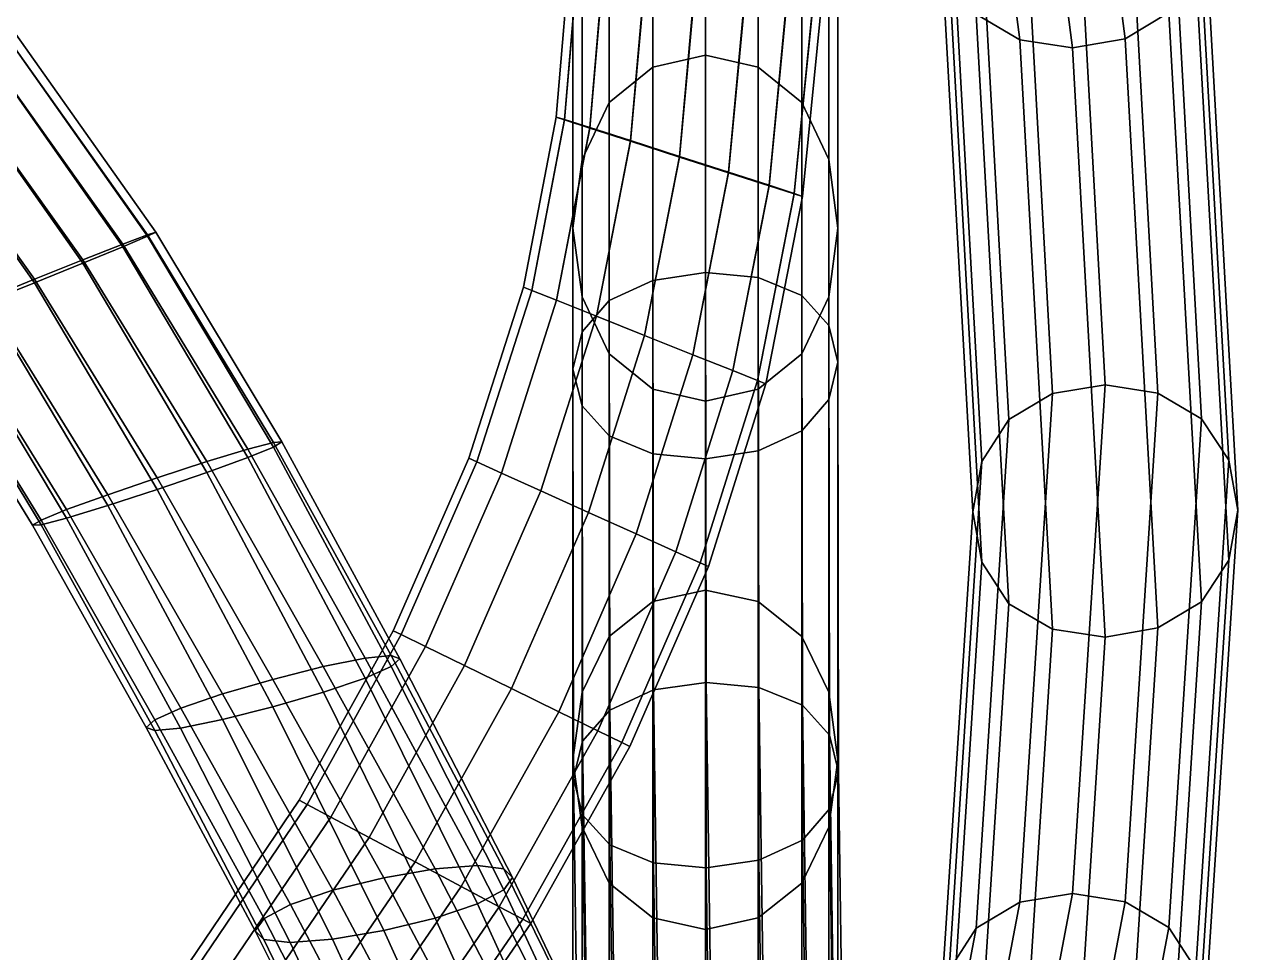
# Model space of a CAD drawing. Extents: x -69847 to 69397, y -182924 to 65597.
# Drawn here: x -12409 to 7826, y -52422 to -36936 of the extents above; entities that cross this region are included whole.
import ezdxf

# ---------------------------------------------------------------- set-up
doc = ezdxf.new("R2010")
doc.units = 0

msp = doc.modelspace()

# ---------------------------------------------------------------- linework, layer by layer
for points in [[(3463.210938, -36769.578125, 89414.210938), (4191.192871, -37196.011719, 88901.664063), (2863.067871, -26969.986328, 83580.78125), (2135.085938, -26536.912109, 84072.695313)], [(5948.390625, -37177.839844, 88899.117188), (6676.373047, -36738.976563, 89409.929688), (5348.247559, -26512.953125, 84069.34375), (4620.265625, -26955.759766, 83578.789063)], [(4191.192871, -37196.011719, 88901.664063), (5069.791992, -37331.140625, 88729.828125), (3741.666992, -27108.851563, 83416.046875), (2863.067871, -26969.986328, 83580.78125)], [(5069.791992, -37331.140625, 88729.828125), (5948.390625, -37177.839844, 88899.117188), (4620.265625, -26955.759766, 83578.789063), (3741.666992, -27108.851563, 83416.046875)], [(-1928.598877, -28252.695313, 101544.53125), (-1928.598877, -37649.167969, 95967.953125), (-1050, -37452.554688, 95854.4375), (-1050, -28059.712891, 101428.226563)], [(-1050, -28059.712891, 101428.226563), (-1050, -37452.554688, 95854.4375), (-171.401245, -37649.171875, 95967.953125), (-171.401245, -28252.695313, 101544.53125)], [(-2656.580811, -28831.642578, 101893.445313), (-2656.580811, -38239.011719, 96308.5), (-1928.598877, -37649.167969, 95967.953125), (-1928.598877, -28252.695313, 101544.53125)], [(-171.401245, -28252.695313, 101544.53125), (-171.401245, -37649.171875, 95967.953125), (556.580688, -38239.015625, 96308.5), (556.580688, -28831.644531, 101893.445313)], [(-2656.580811, -38239.011719, 96308.5), (-2656.580811, -28831.642578, 101893.445313), (-3108.431641, -29764.394531, 102455.585938), (-3108.431641, -39189.316406, 96857.164063)], [(1008.431519, -29764.394531, 102455.585938), (556.580688, -28831.644531, 101893.445313), (556.580688, -38239.015625, 96308.5), (1008.431519, -39189.320313, 96857.164063)], [(-3108.431641, -39189.316406, 96857.164063), (-3108.431641, -29764.394531, 102455.585938), (-3259.048828, -30890.126953, 103134.023438), (-3259.048828, -40336.234375, 97519.335938)], [(1159.048584, -30890.128906, 103134.023438), (1008.431519, -29764.394531, 102455.585938), (1008.431519, -39189.320313, 96857.164063), (1159.048584, -40336.234375, 97519.335938)], [(-3259.048828, -40336.234375, 97519.335938), (-3259.048828, -30890.126953, 103134.023438), (-3108.431641, -32015.861328, 103812.460938), (-3108.431641, -41483.148438, 98181.507813)], [(1008.431519, -32015.863281, 103812.460938), (1159.048584, -30890.128906, 103134.023438), (1159.048584, -40336.234375, 97519.335938), (1008.431519, -41483.152344, 98181.507813)], [(-3108.431641, -41483.148438, 98181.507813), (-3108.431641, -32015.861328, 103812.460938), (-2656.580811, -32948.613281, 104374.601563), (-2656.580811, -42433.453125, 98730.164063)], [(556.580688, -32948.613281, 104374.601563), (1008.431519, -32015.863281, 103812.460938), (1008.431519, -41483.152344, 98181.507813), (556.580688, -42433.457031, 98730.164063)], [(-1050, -41078.03125, -50572.570313), (-1049.945801, -32293.648438, -45235.828125), (-1928.549561, -32426.630859, -45078.304688), (-1928.598877, -41207.097656, -50412.796875)], [(-171.401245, -41160.574219, -50391.582031), (-171.343628, -32384.21875, -45058.449219), (-1049.945801, -32293.648438, -45235.828125), (-1050, -41078.03125, -50572.570313)], [(-1928.598877, -41207.097656, -50412.796875), (-1928.549561, -32426.630859, -45078.304688), (-2656.538086, -32779.527344, -44584.183594), (-2656.580811, -41543.785156, -49910.453125)], [(556.580688, -41458.71875, -49871.65625), (556.640503, -32701.976563, -44547.875), (-171.343628, -32384.21875, -45058.449219), (-171.401245, -41160.574219, -50391.582031)], [(-3108.431641, -42067.136719, -49092.421875), (-2656.580811, -41543.785156, -49910.453125), (-2656.538086, -32779.527344, -44584.183594), (-3108.397461, -33330.675781, -43779.953125)], [(1008.492432, -33231.328125, -43733.429688), (556.640503, -32701.976563, -44547.875), (556.580688, -41458.71875, -49871.65625), (1008.431519, -41958.15625, -49042.695313)], [(-2656.580811, -42433.453125, 98730.164063), (-2656.580811, -32948.613281, 104374.601563), (-1928.598877, -33527.5625, 104723.507813), (-1928.598877, -43023.296875, 99070.710938)], [(-171.401245, -43023.300781, 99070.710938), (-171.401245, -33527.5625, 104723.507813), (556.580688, -32948.613281, 104374.601563), (556.580688, -42433.457031, 98730.164063)], [(4191.192871, -33247.097656, 93562.648438), (5069.791992, -33100.808594, 93732.921875), (5616.666992, -42948.386719, 99370.757813), (4738.067871, -43094.132813, 99198.453125)], [(5069.791992, -33100.808594, 93732.921875), (5948.390625, -33242.953125, 93562.070313), (6495.265625, -43089.617188, 99197.820313), (5616.666992, -42948.386719, 99370.757813)], [(-3259.048828, -42688.316406, -48100.375), (-3108.431641, -42067.136719, -49092.421875), (-3108.397461, -33330.675781, -43779.953125), (-3259.022949, -33986.332031, -42804.875)], [(1159.108887, -33879.726563, -42754.9375), (1008.492432, -33231.328125, -43733.429688), (1008.431519, -41958.15625, -49042.695313), (1159.048584, -42571.375, -48046.996094)], [(3463.210938, -33682.769531, 93051.390625), (4191.192871, -33247.097656, 93562.648438), (4738.067871, -43094.132813, 99198.453125), (4010.085938, -43527.898438, 98681.054688)], [(5948.390625, -33242.953125, 93562.070313), (6676.373047, -33672.574219, 93049.96875), (7223.248047, -43516.789063, 98679.5), (6495.265625, -43089.617188, 99197.820313)], [(-1928.598877, -43023.296875, 99070.710938), (-1928.598877, -33527.5625, 104723.507813), (-1050, -33720.542969, 104839.8125), (-1050, -43219.914063, 99184.226563)], [(-1050, -43219.914063, 99184.226563), (-1050, -33720.542969, 104839.8125), (-171.401245, -33527.5625, 104723.507813), (-171.401245, -43023.300781, 99070.710938)], [(3463.210938, -33682.769531, 93051.390625), (4010.085938, -43527.898438, 98681.054688), (3558.234863, -44226.292969, 97847.40625), (3011.360107, -34384.277344, 92227.640625)], [(7223.248047, -43516.789063, 98679.5), (6676.373047, -33672.574219, 93049.96875), (7128.223633, -34365.152344, 92224.96875), (7675.098633, -44205.460938, 97844.484375)], [(-3108.431641, -43301.523438, -47104.6875), (-3259.048828, -42688.316406, -48100.375), (-3259.022949, -33986.332031, -42804.875), (-3108.412109, -34634.714844, -41826.390625)], [(1008.489258, -34535.394531, -41779.851563), (1159.108887, -33879.726563, -42754.9375), (1159.048584, -42571.375, -48046.996094), (1008.431519, -43192.570313, -47054.929688)], [(3011.360107, -34384.277344, 92227.640625), (3558.234863, -44226.292969, 97847.40625), (3407.618164, -45068.179688, 96841.140625), (2860.743164, -35230, 91233.335938)], [(7675.098633, -44205.460938, 97844.484375), (7128.223633, -34365.152344, 92224.96875), (7278.84082, -35201.949219, 91229.40625), (7825.71582, -45037.625, 96836.859375)], [(556.632446, -35086.550781, -40975.621094), (1008.489258, -34535.394531, -41779.851563), (1008.431519, -43192.570313, -47054.929688), (556.580688, -43715.925781, -46236.890625)], [(-2656.580811, -43800.953125, -46275.738281), (-3108.431641, -43301.523438, -47104.6875), (-3108.412109, -34634.714844, -41826.390625), (-2656.562256, -35164.058594, -41011.949219)], [(-2656.580811, -43800.953125, -46275.738281), (-2656.562256, -35164.058594, -41011.949219), (-1928.575684, -35481.828125, -40501.371094), (-1928.598877, -44099.105469, -45755.804688)], [(-171.401245, -44052.609375, -45734.558594), (-171.358765, -35439.441406, -40481.503906), (556.632446, -35086.550781, -40975.621094), (556.580688, -43715.925781, -46236.890625)], [(7825.71582, -45037.625, 96836.859375), (7278.84082, -35201.949219, 91229.40625), (7128.223633, -36040.660156, 90234.117188), (7675.098633, -45871.867188, 95829.523438)], [(-3398.812012, -38531.578125, 193553.03125), (-3137.306641, -35453.121094, 193493.828125), (-3280.105469, -35401.582031, 194391.9375), (-3538.899414, -38484.207031, 194447.90625)], [(-3538.899414, -38484.207031, 194447.90625), (-3280.105469, -35401.582031, 194391.9375), (-3137.306641, -35416.09375, 195289.5625), (-3398.812012, -38526.953125, 195342.46875)], [(2860.743164, -35230, 91233.335938), (3407.618164, -45068.179688, 96841.140625), (3558.234863, -45907.980469, 95834.578125), (3011.360107, -36073.808594, 90238.757813)], [(-3398.812012, -38526.953125, 195342.46875), (-3137.306641, -35416.09375, 195289.5625), (-2708.909912, -35499.828125, 196032.09375), (-2978.549072, -38660.207031, 196082.859375)], [(-2978.549072, -38668.667969, 192811.6875), (-2708.909912, -35567.539063, 192749.875), (-3137.306641, -35453.121094, 193493.828125), (-3398.812012, -38531.578125, 193553.03125)], [(-2708.909912, -35499.828125, 196032.09375), (-2018.715088, -35649.933594, 196490.859375), (-2301.459229, -38876.796875, 196541.046875), (-2978.549072, -38660.207031, 196082.859375)], [(-2301.459229, -38887.636719, 192352.015625), (-2018.715088, -35736.683594, 192288.828125), (-2708.909912, -35567.539063, 192749.875), (-2978.549072, -38668.667969, 192811.6875)], [(-1928.598877, -44099.105469, -45755.804688), (-1928.575684, -35481.828125, -40501.371094), (-1049.968018, -35572.410156, -40323.988281), (-1050, -44181.664063, -45574.804688)], [(-1050, -44181.664063, -45574.804688), (-1049.968018, -35572.410156, -40323.988281), (-171.358765, -35439.441406, -40481.503906), (-171.401245, -44052.609375, -45734.558594)], [(-2018.715088, -35649.933594, 196490.859375), (-1185.72168, -35839.410156, 196641.171875), (-1484.281982, -39139.234375, 196692.046875), (-2301.459229, -38876.796875, 196541.046875)], [(-1484.281738, -39150.871094, 192199.1875), (-1185.72168, -35932.507813, 192135.75), (-2018.715088, -35736.683594, 192288.828125), (-2301.459229, -38887.636719, 192352.015625)], [(-1185.72168, -35839.410156, 196641.171875), (-352.728149, -36035.234375, 196484.28125), (-667.104614, -39402.46875, 196536.71875), (-1484.281982, -39139.234375, 196692.046875)], [(-667.104492, -39413.3125, 192352.703125), (-352.728149, -36121.984375, 192289.875), (-1185.72168, -35932.507813, 192135.75), (-1484.281738, -39150.871094, 192199.1875)], [(-352.728149, -36035.234375, 196484.28125), (337.466431, -36204.378906, 196021.484375), (9.985229, -39621.4375, 196075.890625), (-667.104614, -39402.46875, 196536.71875)], [(9.985291, -39629.902344, 192812.015625), (337.466553, -36272.089844, 192750.375), (-352.728149, -36121.984375, 192289.875), (-667.104492, -39413.3125, 192352.703125)], [(337.466431, -36204.378906, 196021.484375), (765.863159, -36318.796875, 195279.265625), (430.247925, -39758.527344, 195335.703125), (9.985229, -39621.4375, 196075.890625)], [(3011.360107, -36073.808594, 90238.757813), (3558.234863, -45907.980469, 95834.578125), (4010.085938, -46600.125, 95000.054688), (3463.210938, -36769.578125, 89414.210938)], [(7675.098633, -45871.867188, 95829.523438), (7128.223633, -36040.660156, 90234.117188), (6676.373047, -36738.976563, 89409.929688), (7223.248047, -46566.789063, 94995.390625)], [(765.863159, -36355.824219, 193491.15625), (337.466553, -36272.089844, 192750.375), (9.985291, -39629.902344, 192812.015625), (430.247925, -39763.15625, 193551.28125)], [(765.863159, -36318.796875, 195279.265625), (908.662109, -36370.335938, 194384.984375), (570.335449, -39805.898438, 194443.328125), (430.247925, -39758.527344, 195335.703125)], [(908.662109, -36370.335938, 194384.984375), (765.863159, -36355.824219, 193491.15625), (430.247925, -39763.15625, 193551.28125), (570.335449, -39805.898438, 194443.328125)], [(4010.085938, -46600.125, 95000.054688), (4738.067871, -47023.820313, 94481.25), (4191.192871, -37196.011719, 88901.664063), (3463.210938, -36769.578125, 89414.210938)], [(6495.265625, -47004.03125, 94478.476563), (7223.248047, -46566.789063, 94995.390625), (6676.373047, -36738.976563, 89409.929688), (5948.390625, -37177.839844, 88899.117188)], [(-12680.347656, -37165.429688, 199126.921875), (-13076.68457, -37358.492188, 198390.8125), (-10767.597656, -40603.722656, 198353.09375), (-10353.530273, -40446.445313, 199087.6875)], [(-13076.670898, -37363.703125, 201639.859375), (-12680.335938, -37168.277344, 200903.75), (-10353.44043, -40469.246094, 200860.875), (-10767.482422, -40645.417969, 201595.46875)], [(-12548.229492, -37102.105469, 200015.34375), (-12680.347656, -37165.429688, 199126.921875), (-10353.530273, -40446.445313, 199087.6875), (-10215.467773, -40402.269531, 199974.28125)], [(-12680.335938, -37168.277344, 200903.75), (-12548.229492, -37102.105469, 200015.34375), (-10215.467773, -40402.269531, 199974.28125), (-10353.44043, -40469.246094, 200860.875)], [(4738.067871, -47023.820313, 94481.25), (5616.666992, -47157.414063, 94307.242188), (5069.791992, -37331.140625, 88729.828125), (4191.192871, -37196.011719, 88901.664063)], [(5616.666992, -47157.414063, 94307.242188), (6495.265625, -47004.03125, 94478.476563), (5948.390625, -37177.839844, 88899.117188), (5069.791992, -37331.140625, 88729.828125)], [(-10767.597656, -40603.722656, 198353.09375), (-13076.68457, -37358.492188, 198390.8125), (-13715.22168, -37670.710938, 197933.921875), (-11434.645508, -40866.46875, 197897.125)], [(-13715.217773, -37677.386719, 202096.765625), (-13076.670898, -37363.703125, 201639.859375), (-10767.482422, -40645.417969, 201595.46875), (-11434.611328, -40919.890625, 202051.4375)], [(-1928.598877, -37649.167969, 95967.953125), (-1928.501953, -46566.21875, 90270.304688), (-1049.893066, -46373.242188, 90154.007813), (-1050, -37452.554688, 95854.4375)], [(-1050, -37452.554688, 95854.4375), (-1049.893066, -46373.242188, 90154.007813), (-171.283203, -46566.222656, 90270.320313), (-171.401245, -37649.171875, 95967.953125)], [(-14485.879883, -38055.328125, 202249.0625), (-13715.217773, -37677.386719, 202096.765625), (-11434.611328, -40919.890625, 202051.4375), (-12239.786133, -41246.03125, 202203.421875)], [(-11434.645508, -40866.46875, 197897.125), (-13715.22168, -37670.710938, 197933.921875), (-14485.866211, -38048.164063, 197781.625), (-12239.683594, -41188.699219, 197745.140625)], [(-2656.580811, -38239.011719, 96308.5), (-2656.494385, -47145.15625, 90619.21875), (-1928.501953, -46566.21875, 90270.304688), (-1928.598877, -37649.167969, 95967.953125)], [(-171.401245, -37649.171875, 95967.953125), (-171.283203, -46566.222656, 90270.320313), (556.711914, -47145.160156, 90619.234375), (556.580688, -38239.015625, 96308.5)], [(-15256.541016, -38432.785156, 202096.765625), (-14485.879883, -38055.328125, 202249.0625), (-12239.786133, -41246.03125, 202203.421875), (-13044.954102, -41568.261719, 202051.4375)], [(-12239.683594, -41188.699219, 197745.140625), (-14485.866211, -38048.164063, 197781.625), (-15256.512695, -38426.105469, 197933.921875), (-13044.728516, -41514.839844, 197897.125)], [(-2656.580811, -38239.011719, 96308.5), (-3108.431641, -39189.316406, 96857.164063), (-3108.356445, -48077.886719, 91181.351563), (-2656.494385, -47145.15625, 90619.21875)], [(556.711914, -47145.160156, 90619.234375), (1008.578125, -48077.890625, 91181.375), (1008.431519, -39189.320313, 96857.164063), (556.580688, -38239.015625, 96308.5)], [(-3947.618164, -41373.902344, 193377.65625), (-3398.812012, -38531.578125, 193553.03125), (-3538.899414, -38484.207031, 194447.90625), (-4085.464355, -41318.875, 194269.609375)], [(-4085.464355, -41318.875, 194269.609375), (-3538.899414, -38484.207031, 194447.90625), (-3398.812012, -38526.953125, 195342.46875), (-3947.618164, -41373.902344, 195161.390625)], [(-3947.618164, -41373.902344, 195161.390625), (-3398.812012, -38526.953125, 195342.46875), (-2978.549072, -38660.207031, 196082.859375), (-3534.080078, -41538.980469, 195899.875)], [(-3534.080078, -41538.980469, 192638.671875), (-2978.549072, -38668.667969, 192811.6875), (-3398.812012, -38531.578125, 193553.03125), (-3947.618164, -41373.902344, 193377.65625)], [(-2978.549072, -38660.207031, 196082.859375), (-2301.459229, -38876.796875, 196541.046875), (-2867.823486, -41804.941406, 196357.5), (-3534.080078, -41538.980469, 195899.875)], [(-2867.823486, -41804.941406, 192180.234375), (-2301.459229, -38887.636719, 192352.015625), (-2978.549072, -38668.667969, 192811.6875), (-3534.080078, -41538.980469, 192638.671875)], [(-2301.459229, -38876.796875, 196541.046875), (-1484.281982, -39139.234375, 196692.046875), (-2063.721191, -42125.929688, 196509.140625), (-2867.823486, -41804.941406, 196357.5)], [(-2063.721191, -42125.929688, 192027.640625), (-1484.281738, -39150.871094, 192199.1875), (-2301.459229, -38887.636719, 192352.015625), (-2867.823486, -41804.941406, 192180.234375)], [(-3108.431641, -39189.316406, 96857.164063), (-3259.048828, -40336.234375, 97519.335938), (-3258.982422, -49203.597656, 91859.789063), (-3108.356445, -48077.886719, 91181.351563)], [(-1484.281982, -39139.234375, 196692.046875), (-667.104614, -39402.46875, 196536.71875), (-1259.618652, -42446.921875, 196355.21875), (-2063.721191, -42125.929688, 196509.140625)], [(-1259.618652, -42446.917969, 192180.609375), (-667.104492, -39413.3125, 192352.703125), (-1484.281738, -39150.871094, 192199.1875), (-2063.721191, -42125.929688, 192027.640625)], [(1008.578125, -48077.890625, 91181.375), (1159.208984, -49203.601563, 91859.820313), (1159.048584, -40336.234375, 97519.335938), (1008.431519, -39189.320313, 96857.164063)], [(-667.104614, -39402.46875, 196536.71875), (9.985229, -39621.4375, 196075.890625), (-593.362427, -42712.882813, 195896.1875), (-1259.618652, -42446.921875, 196355.21875)], [(-593.362427, -42712.882813, 192638.84375), (9.985291, -39629.902344, 192812.015625), (-667.104492, -39413.3125, 192352.703125), (-1259.618652, -42446.917969, 192180.609375)], [(9.985229, -39621.4375, 196075.890625), (430.247925, -39758.527344, 195335.703125), (-179.823975, -42877.964844, 195157.8125), (-593.362427, -42712.882813, 195896.1875)], [(430.247925, -39763.15625, 193551.28125), (9.985291, -39629.902344, 192812.015625), (-593.362427, -42712.882813, 192638.84375), (-179.823975, -42877.964844, 193376.71875)], [(430.247925, -39758.527344, 195335.703125), (570.335449, -39805.898438, 194443.328125), (-41.977905, -42932.992188, 194267.1875), (-179.823975, -42877.964844, 195157.8125)], [(570.335449, -39805.898438, 194443.328125), (430.247925, -39763.15625, 193551.28125), (-179.823975, -42877.964844, 193376.71875), (-41.977905, -42932.992188, 194267.1875)], [(-10353.530273, -40446.445313, 199087.6875), (-10767.597656, -40603.722656, 198353.09375), (-8679.021484, -44021.824219, 198250.703125), (-8253.833984, -43911.675781, 198981.203125)], [(-10215.467773, -40402.269531, 199974.28125), (-10353.530273, -40446.445313, 199087.6875), (-8253.833984, -43911.675781, 198981.203125), (-8111.96875, -43902.8125, 199862.84375)], [(-10353.44043, -40469.246094, 200860.875), (-10215.467773, -40402.269531, 199974.28125), (-8111.96875, -43902.8125, 199862.84375), (-8253.533203, -43988.632813, 200744.484375)], [(-3259.048828, -40336.234375, 97519.335938), (-3108.431641, -41483.148438, 98181.507813), (-3108.367676, -50329.308594, 92538.234375), (-3258.982422, -49203.597656, 91859.789063)], [(1159.208984, -49203.601563, 91859.820313), (1008.599487, -50329.3125, 92538.257813), (1008.431519, -41483.152344, 98181.507813), (1159.048584, -40336.234375, 97519.335938)], [(-8679.021484, -44021.824219, 198250.703125), (-10767.597656, -40603.722656, 198353.09375), (-11434.645508, -40866.46875, 197897.125), (-9363.839844, -44230.855469, 197797.296875)], [(-11434.611328, -40919.890625, 202051.4375), (-10767.482422, -40645.417969, 201595.46875), (-8678.633789, -44162.542969, 201474.984375), (-9363.723633, -44411.152344, 201928.390625)], [(-10767.482422, -40645.417969, 201595.46875), (-10353.44043, -40469.246094, 200860.875), (-8253.533203, -43988.632813, 200744.484375), (-8678.633789, -44162.542969, 201474.984375)], [(-9363.839844, -44230.855469, 197797.296875), (-11434.645508, -40866.46875, 197897.125), (-12239.683594, -41188.699219, 197745.140625), (-10190.277344, -44500.421875, 197646.15625)], [(-12239.786133, -41246.03125, 202203.421875), (-11434.611328, -40919.890625, 202051.4375), (-9363.723633, -44411.152344, 201928.390625), (-10190.624023, -44693.910156, 202079.53125)], [(-13044.954102, -41568.261719, 202051.4375), (-12239.786133, -41246.03125, 202203.421875), (-10190.624023, -44693.910156, 202079.53125), (-11017.500977, -44963.480469, 201928.390625)], [(-10190.277344, -44500.421875, 197646.15625), (-12239.683594, -41188.699219, 197745.140625), (-13044.728516, -41514.839844, 197897.125), (-11016.739258, -44783.179688, 197797.296875)], [(-2646.164063, -48373.710938, -54293.078125), (-1918.182129, -48039.613281, -54798.207031), (-1928.598877, -41207.097656, -50412.796875), (-2656.580811, -41543.785156, -49910.453125)], [(-1918.182129, -48039.613281, -54798.207031), (-1039.583374, -47912.582031, -54959.808594), (-1050, -41078.03125, -50572.570313), (-1928.598877, -41207.097656, -50412.796875)], [(-1039.583374, -47912.582031, -54959.808594), (-160.984497, -47996.332031, -54779.480469), (-171.401245, -41160.574219, -50391.582031), (-1050, -41078.03125, -50572.570313)], [(-160.984497, -47996.332031, -54779.480469), (566.997314, -48294.582031, -54258.824219), (556.580688, -41458.71875, -49871.65625), (-171.401245, -41160.574219, -50391.582031)], [(-4860.411621, -44236.175781, 193235.9375), (-3947.618164, -41373.902344, 193377.65625), (-4085.464355, -41318.875, 194269.609375), (-4996.689941, -44174.632813, 194126)], [(-4996.689941, -44174.632813, 194126), (-4085.464355, -41318.875, 194269.609375), (-3947.618164, -41373.902344, 195161.390625), (-4860.411621, -44236.175781, 195015.984375)], [(-4451.577637, -44420.804688, 192498.5), (-3534.080078, -41538.980469, 192638.671875), (-3947.618164, -41373.902344, 193377.65625), (-4860.411621, -44236.175781, 193235.9375)], [(-4860.411621, -44236.175781, 195015.984375), (-3947.618164, -41373.902344, 195161.390625), (-3534.080078, -41538.980469, 195899.875), (-4451.577637, -44420.804688, 195753.21875)], [(566.997314, -48294.582031, -54258.824219), (1018.848267, -48792.859375, -53427.667969), (1008.431519, -41958.15625, -49042.695313), (556.580688, -41458.71875, -49871.65625)], [(-13712.061523, -41831.011719, 201595.46875), (-13044.954102, -41568.261719, 202051.4375), (-11017.500977, -44963.480469, 201928.390625), (-11702.519531, -45172.511719, 201474.984375)], [(-11016.739258, -44783.179688, 197797.296875), (-13044.728516, -41514.839844, 197897.125), (-13711.797852, -41789.316406, 198353.09375), (-11701.628906, -45031.789063, 198250.703125)], [(-3534.080078, -41538.980469, 195899.875), (-2867.823486, -41804.941406, 196357.5), (-3792.900391, -44718.261719, 196210.5), (-4451.577637, -44420.804688, 195753.21875)], [(-3792.900391, -44718.261719, 192040.875), (-2867.823486, -41804.941406, 192180.234375), (-3534.080078, -41538.980469, 192638.671875), (-4451.577637, -44420.804688, 192498.5)], [(-3108.431641, -41483.148438, 98181.507813), (-2656.580811, -42433.453125, 98730.164063), (-2656.508789, -51262.039063, 93100.367188), (-3108.367676, -50329.308594, 92538.234375)], [(-3108.431641, -42067.136719, -49092.421875), (-3098.015137, -48894.21875, -53471.582031), (-2646.164063, -48373.710938, -54293.078125), (-2656.580811, -41543.785156, -49910.453125)], [(1008.599487, -50329.3125, 92538.257813), (556.744873, -51262.042969, 93100.390625), (556.580688, -42433.457031, 98730.164063), (1008.431519, -41483.152344, 98181.507813)], [(-12127.506836, -45282.65625, 200744.484375), (-14126.069336, -41988.289063, 200860.875), (-13712.061523, -41831.011719, 201595.46875), (-11702.519531, -45172.511719, 201474.984375)], [(-11701.628906, -45031.789063, 198250.703125), (-13711.797852, -41789.316406, 198353.09375), (-14125.898438, -41965.484375, 199087.6875), (-12126.929688, -45205.695313, 198981.203125)], [(-2867.823486, -41804.941406, 196357.5), (-2063.721191, -42125.929688, 196509.140625), (-2997.945313, -45077.265625, 196362.546875), (-3792.900391, -44718.261719, 196210.5)], [(-2997.945068, -45077.265625, 191888.421875), (-2063.721191, -42125.929688, 192027.640625), (-2867.823486, -41804.941406, 192180.234375), (-3792.900391, -44718.261719, 192040.875)], [(-12126.929688, -45205.695313, 198981.203125), (-14125.898438, -41965.484375, 199087.6875), (-14264.001953, -42032.460938, 199974.28125), (-12268.933594, -45291.519531, 199862.84375)], [(-12268.933594, -45291.519531, 199862.84375), (-14264.001953, -42032.460938, 199974.28125), (-14126.069336, -41988.289063, 200860.875), (-12127.506836, -45282.65625, 200744.484375)], [(-3259.048828, -42688.316406, -48100.375), (-3248.631836, -49512.699219, -52475.917969), (-3098.015137, -48894.21875, -53471.582031), (-3108.431641, -42067.136719, -49092.421875)], [(1018.848267, -48792.859375, -53427.667969), (1169.465088, -49403.945313, -52428.75), (1159.048584, -42571.375, -48046.996094), (1008.431519, -41958.15625, -49042.695313)], [(-2063.721191, -42125.929688, 196509.140625), (-1259.618652, -42446.921875, 196355.21875), (-2202.98999, -45436.265625, 196209.546875), (-2997.945313, -45077.265625, 196362.546875)], [(-2202.98999, -45436.265625, 192041.03125), (-1259.618652, -42446.917969, 192180.609375), (-2063.721191, -42125.929688, 192027.640625), (-2997.945068, -45077.265625, 191888.421875)], [(-2656.508789, -51262.039063, 93100.367188), (-2656.580811, -42433.453125, 98730.164063), (-1928.598877, -43023.296875, 99070.710938), (-1928.506348, -51840.976563, 93449.289063)], [(-1544.312988, -45733.726563, 192498.5625), (-593.362427, -42712.882813, 192638.84375), (-1259.618652, -42446.917969, 192180.609375), (-2202.98999, -45436.265625, 192041.03125)], [(-1259.618652, -42446.921875, 196355.21875), (-593.362427, -42712.882813, 195896.1875), (-1544.312988, -45733.726563, 195751.671875), (-2202.98999, -45436.265625, 196209.546875)], [(-171.254883, -51840.976563, 93449.296875), (-171.401245, -43023.300781, 99070.710938), (556.580688, -42433.457031, 98730.164063), (556.744873, -51262.042969, 93100.390625)], [(-3108.431641, -43301.523438, -47104.6875), (-3098.015137, -50123.761719, -51477.035156), (-3248.631836, -49512.699219, -52475.917969), (-3259.048828, -42688.316406, -48100.375)], [(1169.465088, -49403.945313, -52428.75), (1018.848267, -50022.449219, -51433.050781), (1008.431519, -43192.570313, -47054.929688), (1159.048584, -42571.375, -48046.996094)], [(-179.823975, -42877.964844, 193376.71875), (-593.362427, -42712.882813, 192638.84375), (-1544.312988, -45733.726563, 192498.5625), (-1135.47876, -45918.355469, 193235.546875)], [(-593.362427, -42712.882813, 195896.1875), (-179.823975, -42877.964844, 195157.8125), (-1135.47876, -45918.355469, 195014.46875), (-1544.312988, -45733.726563, 195751.671875)], [(-41.977905, -42932.992188, 194267.1875), (-179.823975, -42877.964844, 193376.71875), (-1135.47876, -45918.355469, 193235.546875), (-999.200684, -45979.898438, 194124.96875)], [(-179.823975, -42877.964844, 195157.8125), (-41.977905, -42932.992188, 194267.1875), (-999.200684, -45979.898438, 194124.96875), (-1135.47876, -45918.355469, 195014.46875)], [(-1928.506348, -51840.976563, 93449.289063), (-1928.598877, -43023.296875, 99070.710938), (-1050, -43219.914063, 99184.226563), (-1049.880127, -52033.957031, 93565.59375)], [(-1049.880127, -52033.957031, 93565.59375), (-1050, -43219.914063, 99184.226563), (-171.401245, -43023.300781, 99070.710938), (-171.254883, -51840.976563, 93449.296875)], [(4191.192871, -51577.5, 104840.773438), (3463.210938, -52013.171875, 104329.515625), (4010.085938, -43527.898438, 98681.054688), (4738.067871, -43094.132813, 99198.453125)], [(5069.791992, -51431.210938, 105011.046875), (4191.192871, -51577.5, 104840.773438), (4738.067871, -43094.132813, 99198.453125), (5616.666992, -42948.386719, 99370.757813)], [(5948.390625, -51573.355469, 104840.195313), (5069.791992, -51431.210938, 105011.046875), (5616.666992, -42948.386719, 99370.757813), (6495.265625, -43089.617188, 99197.820313)], [(6676.373047, -52002.976563, 104328.085938), (5948.390625, -51573.355469, 104840.195313), (6495.265625, -43089.617188, 99197.820313), (7223.248047, -43516.789063, 98679.5)], [(1018.848267, -50022.449219, -51433.050781), (566.997314, -50542.96875, -50611.539063), (556.580688, -43715.925781, -46236.890625), (1008.431519, -43192.570313, -47054.929688)], [(-2656.580811, -43800.953125, -46275.738281), (-2646.164063, -50622.027344, -50645.890625), (-3098.015137, -50123.761719, -51477.035156), (-3108.431641, -43301.523438, -47104.6875)], [(3463.210938, -52013.171875, 104329.515625), (3011.360107, -52714.679688, 103505.773438), (3558.234863, -44226.292969, 97847.40625), (4010.085938, -43527.898438, 98681.054688)], [(7223.248047, -43516.789063, 98679.5), (7675.098633, -44205.460938, 97844.484375), (7128.223633, -52695.554688, 103503.09375), (6676.373047, -52002.976563, 104328.085938)], [(-8111.96875, -43902.8125, 199862.84375), (-8253.833984, -43911.675781, 198981.203125), (-6292.518066, -47465.746094, 198773.828125), (-6147.964355, -47517.816406, 199645.828125)], [(-8253.533203, -43988.632813, 200744.484375), (-8111.96875, -43902.8125, 199862.84375), (-6147.964355, -47517.816406, 199645.828125), (-6291.803711, -47648.160156, 200517.828125)], [(-2656.580811, -43800.953125, -46275.738281), (-1928.598877, -44099.105469, -45755.804688), (-1918.182129, -50920.285156, -50125.222656), (-2646.164063, -50622.027344, -50645.890625)], [(-171.401245, -44052.609375, -45734.558594), (556.580688, -43715.925781, -46236.890625), (566.997314, -50542.96875, -50611.539063), (-160.984497, -50877.058594, -50106.429688)], [(-6725.208984, -47507.574219, 198051.3125), (-8679.021484, -44021.824219, 198250.703125), (-9363.839844, -44230.855469, 197797.296875), (-7421.837891, -47649.8125, 197602.859375)], [(-8253.833984, -43911.675781, 198981.203125), (-8679.021484, -44021.824219, 198250.703125), (-6725.208984, -47507.574219, 198051.3125), (-6292.518066, -47465.746094, 198773.828125)], [(-8678.633789, -44162.542969, 201474.984375), (-8253.533203, -43988.632813, 200744.484375), (-6291.803711, -47648.160156, 200517.828125), (-6724.291504, -47841.132813, 201240.34375)], [(-1928.598877, -44099.105469, -45755.804688), (-1050, -44181.664063, -45574.804688), (-1039.583374, -51004.0625, -49944.863281), (-1918.182129, -50920.285156, -50125.222656)], [(-1050, -44181.664063, -45574.804688), (-171.401245, -44052.609375, -45734.558594), (-160.984497, -50877.058594, -50106.429688), (-1039.583374, -51004.0625, -49944.863281)], [(-7421.837891, -47649.8125, 197602.859375), (-9363.839844, -44230.855469, 197797.296875), (-10190.277344, -44500.421875, 197646.15625), (-8262.435547, -47862.457031, 197453.375)], [(-9363.723633, -44411.152344, 201928.390625), (-8678.633789, -44162.542969, 201474.984375), (-6724.291504, -47841.132813, 201240.34375), (-7421.561523, -48077.1875, 201688.796875)], [(-6121.293457, -47116.527344, 193163.171875), (-4860.411621, -44236.175781, 193235.9375), (-4996.689941, -44174.632813, 194126), (-6255.865234, -47050.621094, 194052.25)], [(-6255.865234, -47050.621094, 194052.25), (-4996.689941, -44174.632813, 194126), (-4860.411621, -44236.175781, 195015.984375), (-6121.293457, -47116.527344, 194941.3125)], [(-5717.578125, -47314.25, 192426.515625), (-4451.577637, -44420.804688, 192498.5), (-4860.411621, -44236.175781, 193235.9375), (-6121.293457, -47116.527344, 193163.171875)], [(-6121.293457, -47116.527344, 194941.3125), (-4860.411621, -44236.175781, 195015.984375), (-4451.577637, -44420.804688, 195753.21875), (-5717.578125, -47314.25, 195677.90625)], [(3011.360107, -52714.679688, 103505.773438), (2860.743164, -53560.402344, 102511.460938), (3407.618164, -45068.179688, 96841.140625), (3558.234863, -44226.292969, 97847.40625)], [(7675.098633, -44205.460938, 97844.484375), (7825.71582, -45037.625, 96836.859375), (7278.84082, -53532.355469, 102507.53125), (7128.223633, -52695.554688, 103503.09375)], [(-8262.435547, -47862.457031, 197453.375), (-10190.277344, -44500.421875, 197646.15625), (-11016.739258, -44783.179688, 197797.296875), (-9103.088867, -48106.371094, 197602.859375)], [(-10190.624023, -44693.910156, 202079.53125), (-9363.723633, -44411.152344, 201928.390625), (-7421.561523, -48077.1875, 201688.796875), (-8263.256836, -48321.101563, 201838.28125)], [(-4451.577637, -44420.804688, 195753.21875), (-3792.900391, -44718.261719, 196210.5), (-5067.147949, -47632.804688, 196135.015625), (-5717.578125, -47314.25, 195677.90625)], [(-5067.147949, -47632.804688, 191969.3125), (-3792.900391, -44718.261719, 192040.875), (-4451.577637, -44420.804688, 192498.5), (-5717.578125, -47314.25, 192426.515625)], [(-11017.500977, -44963.480469, 201928.390625), (-10190.624023, -44693.910156, 202079.53125), (-8263.256836, -48321.101563, 201838.28125), (-9104.895508, -48533.746094, 201688.796875)], [(-9103.088867, -48106.371094, 197602.859375), (-11016.739258, -44783.179688, 197797.296875), (-11701.628906, -45031.789063, 198250.703125), (-9799.885742, -48342.421875, 198051.3125)], [(-3792.900391, -44718.261719, 196210.5), (-2997.945313, -45077.265625, 196362.546875), (-4282.146484, -48017.269531, 196287.28125), (-5067.147949, -47632.804688, 196135.015625)], [(-4282.146484, -48017.269531, 191816.9375), (-2997.945068, -45077.265625, 191888.421875), (-3792.900391, -44718.261719, 192040.875), (-5067.147949, -47632.804688, 191969.3125)], [(-9799.885742, -48342.421875, 198051.3125), (-11701.628906, -45031.789063, 198250.703125), (-12126.929688, -45205.695313, 198981.203125), (-10232.84668, -48535.394531, 198773.828125)], [(-11702.519531, -45172.511719, 201474.984375), (-11017.500977, -44963.480469, 201928.390625), (-9104.895508, -48533.746094, 201688.796875), (-9801.99707, -48675.988281, 201240.34375)], [(-2997.945313, -45077.265625, 196362.546875), (-2202.98999, -45436.265625, 196209.546875), (-3497.144531, -48401.734375, 196134.734375), (-4282.146484, -48017.269531, 196287.28125)], [(-3497.144531, -48401.734375, 191969.34375), (-2202.98999, -45436.265625, 192041.03125), (-2997.945068, -45077.265625, 191888.421875), (-4282.146484, -48017.269531, 191816.9375)], [(2860.743164, -53560.402344, 102511.460938), (3011.360107, -54404.210938, 101516.882813), (3558.234863, -45907.980469, 95834.578125), (3407.618164, -45068.179688, 96841.140625)], [(7825.71582, -45037.625, 96836.859375), (7675.098633, -45871.867188, 95829.523438), (7128.223633, -54371.0625, 101512.242188), (7278.84082, -53532.355469, 102507.53125)], [(-10232.84668, -48535.394531, 198773.828125), (-12126.929688, -45205.695313, 198981.203125), (-12268.933594, -45291.519531, 199862.84375), (-10377.727539, -48665.738281, 199645.828125)], [(-10377.727539, -48665.738281, 199645.828125), (-12268.933594, -45291.519531, 199862.84375), (-12127.506836, -45282.65625, 200744.484375), (-10234.214844, -48717.816406, 200517.828125)], [(-10234.214844, -48717.816406, 200517.828125), (-12127.506836, -45282.65625, 200744.484375), (-11702.519531, -45172.511719, 201474.984375), (-9801.99707, -48675.988281, 201240.34375)], [(-2202.98999, -45436.265625, 196209.546875), (-1544.312988, -45733.726563, 195751.671875), (-2846.714355, -48720.289063, 195677.453125), (-3497.144531, -48401.734375, 196134.734375)], [(-2846.714355, -48720.289063, 192426.53125), (-1544.312988, -45733.726563, 192498.5625), (-2202.98999, -45436.265625, 192041.03125), (-3497.144531, -48401.734375, 191969.34375)], [(-1135.47876, -45918.355469, 193235.546875), (-1544.312988, -45733.726563, 192498.5625), (-2846.714355, -48720.289063, 192426.53125), (-2442.999268, -48918.011719, 193163.0625)], [(-1544.312988, -45733.726563, 195751.671875), (-1135.47876, -45918.355469, 195014.46875), (-2442.999268, -48918.011719, 194940.859375), (-2846.714355, -48720.289063, 195677.453125)], [(-999.200684, -45979.898438, 194124.96875), (-1135.47876, -45918.355469, 193235.546875), (-2442.999268, -48918.011719, 193163.0625), (-2308.42749, -48983.921875, 194051.953125)], [(-1135.47876, -45918.355469, 195014.46875), (-999.200684, -45979.898438, 194124.96875), (-2308.42749, -48983.921875, 194051.953125), (-2442.999268, -48918.011719, 194940.859375)], [(3011.360107, -54404.210938, 101516.882813), (3463.210938, -55099.980469, 100692.335938), (4010.085938, -46600.125, 95000.054688), (3558.234863, -45907.980469, 95834.578125)], [(7675.098633, -45871.867188, 95829.523438), (7223.248047, -46566.789063, 94995.390625), (6676.373047, -55069.382813, 100688.054688), (7128.223633, -54371.0625, 101512.242188)], [(-1928.501953, -46566.21875, 90270.304688), (-1927.82373, -54562.757813, 84680.539063), (-1049.143555, -54378.628906, 84559.320313), (-1049.893066, -46373.242188, 90154.007813)], [(-1049.893066, -46373.242188, 90154.007813), (-1049.143555, -54378.628906, 84559.320313), (-170.456665, -54562.761719, 84680.625), (-171.283203, -46566.222656, 90270.320313)], [(-2656.494385, -47145.15625, 90619.21875), (-2655.889648, -55115.152344, 85044.289063), (-1927.82373, -54562.757813, 84680.539063), (-1928.501953, -46566.21875, 90270.304688)], [(-171.283203, -46566.222656, 90270.320313), (-170.456665, -54562.761719, 84680.625), (557.630249, -55115.15625, 85044.453125), (556.711914, -47145.160156, 90619.234375)], [(3463.210938, -55099.980469, 100692.335938), (4191.192871, -55526.414063, 100179.789063), (4738.067871, -47023.820313, 94481.25), (4010.085938, -46600.125, 95000.054688)], [(5948.390625, -55508.246094, 100177.242188), (6676.373047, -55069.382813, 100688.054688), (7223.248047, -46566.789063, 94995.390625), (6495.265625, -47004.03125, 94478.476563)], [(-7691.219727, -49948.597656, 193136.359375), (-6121.293457, -47116.527344, 193163.171875), (-6255.865234, -47050.621094, 194052.25), (-7822.881836, -49878.503906, 194025.078125)], [(-7822.881836, -49878.503906, 194025.078125), (-6255.865234, -47050.621094, 194052.25), (-6121.293457, -47116.527344, 194941.3125), (-7691.219727, -49948.597656, 194913.8125)], [(-7296.233398, -50158.878906, 192399.984375), (-5717.578125, -47314.25, 192426.515625), (-6121.293457, -47116.527344, 193163.171875), (-7691.219727, -49948.597656, 193136.359375)], [(-7691.219727, -49948.597656, 194913.8125), (-6121.293457, -47116.527344, 194941.3125), (-5717.578125, -47314.25, 195677.90625), (-7296.233398, -50158.878906, 195650.171875)], [(-2656.494385, -47145.15625, 90619.21875), (-3108.356445, -48077.886719, 91181.351563), (-3107.830078, -56005.121094, 85630.375), (-2655.889648, -55115.152344, 85044.289063)], [(557.630249, -55115.15625, 85044.453125), (1009.604614, -56005.128906, 85630.578125), (1008.578125, -48077.890625, 91181.375), (556.711914, -47145.160156, 90619.234375)], [(4191.192871, -55526.414063, 100179.789063), (5069.791992, -55661.542969, 100007.953125), (5616.666992, -47157.414063, 94307.242188), (4738.067871, -47023.820313, 94481.25)], [(5069.791992, -55661.542969, 100007.953125), (5948.390625, -55508.246094, 100177.242188), (6495.265625, -47004.03125, 94478.476563), (5616.666992, -47157.414063, 94307.242188)], [(-5717.578125, -47314.25, 195677.90625), (-5067.147949, -47632.804688, 196135.015625), (-6659.866699, -50497.667969, 196107.203125), (-7296.233398, -50158.878906, 195650.171875)], [(-6659.866211, -50497.667969, 191942.9375), (-5067.147949, -47632.804688, 191969.3125), (-5717.578125, -47314.25, 192426.515625), (-7296.233398, -50158.878906, 192399.984375)], [(-4851.89502, -50967.863281, 197685.609375), (-6725.208984, -47507.574219, 198051.3125), (-7421.837891, -47649.8125, 197602.859375), (-5558.310059, -51024.578125, 197244.78125)], [(-4412.862793, -51021.675781, 198395.8125), (-6292.518066, -47465.746094, 198773.828125), (-6725.208984, -47507.574219, 198051.3125), (-4851.89502, -50967.863281, 197685.609375)], [(-4265.907227, -51166.097656, 199252.96875), (-6147.964355, -47517.816406, 199645.828125), (-6292.518066, -47465.746094, 198773.828125), (-4412.862793, -51021.675781, 198395.8125)], [(-4411.511719, -51371.175781, 200110.125), (-6291.803711, -47648.160156, 200517.828125), (-6147.964355, -47517.816406, 199645.828125), (-4265.907227, -51166.097656, 199252.96875)], [(-5558.310059, -51024.578125, 197244.78125), (-7421.837891, -47649.8125, 197602.859375), (-8262.435547, -47862.457031, 197453.375), (-6410.574707, -51171.53125, 197097.84375)], [(-4850.161133, -51606.957031, 200820.328125), (-6724.291504, -47841.132813, 201240.34375), (-6291.803711, -47648.160156, 200517.828125), (-4411.511719, -51371.175781, 200110.125)], [(-5067.147949, -47632.804688, 196135.015625), (-4282.146484, -48017.269531, 196287.28125), (-5891.837891, -50906.550781, 196259.546875), (-6659.866699, -50497.667969, 196107.203125)], [(-5891.837891, -50906.550781, 191790.59375), (-4282.146484, -48017.269531, 191816.9375), (-5067.147949, -47632.804688, 191969.3125), (-6659.866211, -50497.667969, 191942.9375)], [(-6410.574707, -51171.53125, 197097.84375), (-8262.435547, -47862.457031, 197453.375), (-9103.088867, -48106.371094, 197602.859375), (-7262.945313, -51378.398438, 197244.78125)], [(-7421.561523, -48077.1875, 201688.796875), (-6724.291504, -47841.132813, 201240.34375), (-4850.161133, -51606.957031, 200820.328125), (-5557.788086, -51843.417969, 201261.15625)], [(-1845.265625, -53070.316406, -58331.800781), (-966.666626, -52943.453125, -58494.886719), (-1039.583374, -47912.582031, -54959.808594), (-1918.182129, -48039.613281, -54798.207031)], [(-966.666626, -52943.453125, -58494.886719), (-88.067871, -53035.613281, -58318.210938), (-160.984497, -47996.332031, -54779.480469), (-1039.583374, -47912.582031, -54959.808594)], [(-7262.945313, -51378.398438, 197244.78125), (-9103.088867, -48106.371094, 197602.859375), (-9799.885742, -48342.421875, 198051.3125), (-7969.677734, -51614.859375, 197685.609375)], [(-8263.256836, -48321.101563, 201838.28125), (-7421.561523, -48077.1875, 201688.796875), (-5557.788086, -51843.417969, 201261.15625), (-6412.126953, -52050.292969, 201408.09375)], [(-4282.146484, -48017.269531, 196287.28125), (-3497.144531, -48401.734375, 196134.734375), (-5123.80957, -51315.4375, 196107.171875), (-5891.837891, -50906.550781, 196259.546875)], [(-5123.80957, -51315.4375, 191942.9375), (-3497.144531, -48401.734375, 191969.34375), (-4282.146484, -48017.269531, 191816.9375), (-5891.837891, -50906.550781, 191790.59375)], [(-3108.356445, -48077.886719, 91181.351563), (-3258.982422, -49203.597656, 91859.789063), (-3258.517578, -57079.222656, 86337.742188), (-3107.830078, -56005.121094, 85630.375)], [(-2573.247314, -53413.226563, -57827.785156), (-1845.265625, -53070.316406, -58331.800781), (-1918.182129, -48039.613281, -54798.207031), (-2646.164063, -48373.710938, -54293.078125)], [(-88.067871, -53035.613281, -58318.210938), (639.914063, -53349.78125, -57802.917969), (566.997314, -48294.582031, -54258.824219), (-160.984497, -47996.332031, -54779.480469)], [(1009.604614, -56005.128906, 85630.578125), (1160.332764, -57079.226563, 86337.960938), (1159.208984, -49203.601563, 91859.820313), (1008.578125, -48077.890625, 91181.375)], [(-10232.84668, -48535.394531, 198773.828125), (-8409.22168, -51850.640625, 198395.8125), (-7969.677734, -51614.859375, 197685.609375), (-9799.885742, -48342.421875, 198051.3125)], [(-9104.895508, -48533.746094, 201688.796875), (-8263.256836, -48321.101563, 201838.28125), (-6412.126953, -52050.292969, 201408.09375), (-7266.359375, -52197.253906, 201261.140625)], [(639.914063, -53349.78125, -57802.917969), (1091.764893, -53870.1875, -56978.289063), (1018.848267, -48792.859375, -53427.667969), (566.997314, -48294.582031, -54258.824219)], [(-10377.727539, -48665.738281, 199645.828125), (-8556.794922, -52055.726563, 199252.96875), (-8409.22168, -51850.640625, 198395.8125), (-10232.84668, -48535.394531, 198773.828125)], [(-9801.99707, -48675.988281, 201240.34375), (-9104.895508, -48533.746094, 201688.796875), (-7266.359375, -52197.253906, 201261.140625), (-7973.669922, -52253.96875, 200820.328125)], [(-3497.144531, -48401.734375, 196134.734375), (-2846.714355, -48720.289063, 195677.453125), (-4487.443359, -51654.226563, 195650.109375), (-5123.80957, -51315.4375, 196107.171875)], [(-4487.443359, -51654.226563, 192400), (-2846.714355, -48720.289063, 192426.53125), (-3497.144531, -48401.734375, 191969.34375), (-5123.80957, -51315.4375, 191942.9375)], [(-3098.015137, -48894.21875, -53471.582031), (-3025.098145, -53951.449219, -57010.199219), (-2573.247314, -53413.226563, -57827.785156), (-2646.164063, -48373.710938, -54293.078125)], [(-10234.214844, -48717.816406, 200517.828125), (-8411.807617, -52200.15625, 200110.109375), (-8556.794922, -52055.726563, 199252.96875), (-10377.727539, -48665.738281, 199645.828125)], [(-9801.99707, -48675.988281, 201240.34375), (-7973.669922, -52253.96875, 200820.328125), (-8411.807617, -52200.15625, 200110.109375), (-10234.214844, -48717.816406, 200517.828125)], [(-2442.999268, -48918.011719, 193163.0625), (-2846.714355, -48720.289063, 192426.53125), (-4487.443359, -51654.226563, 192400), (-4092.457031, -51864.507813, 193136.34375)], [(-2846.714355, -48720.289063, 195677.453125), (-2442.999268, -48918.011719, 194940.859375), (-4092.457031, -51864.507813, 194913.75), (-4487.443359, -51654.226563, 195650.109375)], [(-2308.42749, -48983.921875, 194051.953125), (-2442.999268, -48918.011719, 193163.0625), (-4092.457031, -51864.507813, 193136.34375), (-3960.794922, -51934.601563, 194025.046875)], [(-2442.999268, -48918.011719, 194940.859375), (-2308.42749, -48983.921875, 194051.953125), (-3960.794922, -51934.601563, 194025.046875), (-4092.457031, -51864.507813, 194913.75)], [(-3248.631836, -49512.699219, -52475.917969), (-3175.715332, -54593.226563, -56020.402344), (-3025.098145, -53951.449219, -57010.199219), (-3098.015137, -48894.21875, -53471.582031)], [(1091.764893, -53870.1875, -56978.289063), (1242.381836, -54506.0625, -55986.105469), (1169.465088, -49403.945313, -52428.75), (1018.848267, -48792.859375, -53427.667969)], [(-3258.982422, -49203.597656, 91859.789063), (-3108.367676, -50329.308594, 92538.234375), (-3107.919434, -58153.324219, 87045.117188), (-3258.517578, -57079.222656, 86337.742188)], [(1160.332764, -57079.226563, 86337.960938), (1009.775513, -58153.328125, 87045.320313), (1008.599487, -50329.3125, 92538.257813), (1159.208984, -49203.601563, 91859.820313)], [(-3098.015137, -50123.761719, -51477.035156), (-3025.098145, -55229.0625, -55028.265625), (-3175.715332, -54593.226563, -56020.402344), (-3248.631836, -49512.699219, -52475.917969)], [(1242.381836, -54506.0625, -55986.105469), (1091.764893, -55147.882813, -54996.253906), (1018.848267, -50022.449219, -51433.050781), (1169.465088, -49403.945313, -52428.75)], [(-9531.144531, -52666.015625, 193132.53125), (-7691.219727, -49948.597656, 193136.359375), (-7822.881836, -49878.503906, 194025.078125), (-9657.628906, -52589.941406, 194021.203125)], [(-9657.628906, -52589.941406, 194021.203125), (-7822.881836, -49878.503906, 194025.078125), (-7691.219727, -49948.597656, 194913.8125), (-9531.144531, -52666.015625, 194909.875)], [(-9151.693359, -52894.242188, 192396.203125), (-7296.233398, -50158.878906, 192399.984375), (-7691.219727, -49948.597656, 193136.359375), (-9531.144531, -52666.015625, 193132.53125)], [(-9531.144531, -52666.015625, 194909.875), (-7691.219727, -49948.597656, 194913.8125), (-7296.233398, -50158.878906, 195650.171875), (-9151.693359, -52894.242188, 195646.203125)], [(-7296.233398, -50158.878906, 195650.171875), (-6659.866699, -50497.667969, 196107.203125), (-8540.356445, -53261.941406, 196103.234375), (-9151.693359, -52894.242188, 195646.203125)], [(-8540.355469, -53261.941406, 191939.171875), (-6659.866211, -50497.667969, 191942.9375), (-7296.233398, -50158.878906, 192399.984375), (-9151.693359, -52894.242188, 192396.203125)], [(-2646.164063, -50622.027344, -50645.890625), (-2573.247314, -55749.453125, -54203.664063), (-3025.098145, -55229.0625, -55028.265625), (-3098.015137, -50123.761719, -51477.035156)], [(1091.764893, -55147.882813, -54996.253906), (639.914063, -55686.121094, -54178.644531), (566.997314, -50542.96875, -50611.539063), (1018.848267, -50022.449219, -51433.050781)], [(-3108.367676, -50329.308594, 92538.234375), (-2656.508789, -51262.039063, 93100.367188), (-2656.00415, -59043.296875, 87631.25), (-3107.919434, -58153.324219, 87045.117188)], [(1009.775513, -58153.328125, 87045.320313), (557.894165, -59043.296875, 87631.40625), (556.744873, -51262.042969, 93100.390625), (1008.599487, -50329.3125, 92538.257813)], [(-6659.866699, -50497.667969, 196107.203125), (-5891.837891, -50906.550781, 196259.546875), (-7802.535156, -53705.714844, 196255.578125), (-8540.356445, -53261.941406, 196103.234375)], [(-7802.53418, -53705.714844, 191786.828125), (-5891.837891, -50906.550781, 191790.59375), (-6659.866211, -50497.667969, 191942.9375), (-8540.355469, -53261.941406, 191939.171875)], [(-160.984497, -50877.058594, -50106.429688), (566.997314, -50542.96875, -50611.539063), (639.914063, -55686.121094, -54178.644531), (-88.067871, -56029.015625, -53674.65625)], [(-2646.164063, -50622.027344, -50645.890625), (-1918.182129, -50920.285156, -50125.222656), (-1845.265625, -56063.640625, -53688.347656), (-2573.247314, -55749.453125, -54203.664063)], [(-5891.837891, -50906.550781, 196259.546875), (-5123.80957, -51315.4375, 196107.171875), (-7064.713379, -54149.488281, 196103.234375), (-7802.535156, -53705.714844, 196255.578125)], [(-7064.712891, -54149.488281, 191939.171875), (-5123.80957, -51315.4375, 191942.9375), (-5891.837891, -50906.550781, 191790.59375), (-7802.53418, -53705.714844, 191786.828125)], [(-3130.731934, -54358, 196936.25), (-4851.89502, -50967.863281, 197685.609375), (-5558.310059, -51024.578125, 197244.78125), (-3845.47998, -54317.488281, 196503.875)], [(-2686.231445, -54526.136719, 197632.859375), (-4412.862793, -51021.675781, 198395.8125), (-4851.89502, -50967.863281, 197685.609375), (-3130.731934, -54358, 196936.25)], [(-1918.182129, -50920.285156, -50125.222656), (-1039.583374, -51004.0625, -49944.863281), (-966.666626, -56155.839844, -53511.617188), (-1845.265625, -56063.640625, -53688.347656)], [(-1039.583374, -51004.0625, -49944.863281), (-160.984497, -50877.058594, -50106.429688), (-88.067871, -56029.015625, -53674.65625), (-966.666626, -56155.839844, -53511.617188)], [(-4707.642578, -54394.71875, 196359.75), (-6410.574707, -51171.53125, 197097.84375), (-7262.945313, -51378.398438, 197244.78125), (-5569.96582, -54568.203125, 196503.875)], [(-3845.47998, -54317.488281, 196503.875), (-5558.310059, -51024.578125, 197244.78125), (-6410.574707, -51171.53125, 197097.84375), (-4707.642578, -54394.71875, 196359.75)], [(-2537.134521, -54785.378906, 198473.609375), (-4265.907227, -51166.097656, 199252.96875), (-4412.862793, -51021.675781, 198395.8125), (-2686.231445, -54526.136719, 197632.859375)], [(-2684.177002, -55087.601563, 199314.34375), (-4411.511719, -51371.175781, 200110.125), (-4265.907227, -51166.097656, 199252.96875), (-2537.134521, -54785.378906, 198473.609375)], [(-5569.96582, -54568.203125, 196503.875), (-7262.945313, -51378.398438, 197244.78125), (-7969.677734, -51614.859375, 197685.609375), (-6285.197266, -54816.449219, 196936.25)], [(-5123.80957, -51315.4375, 196107.171875), (-4487.443359, -51654.226563, 195650.109375), (-6453.375488, -54517.1875, 195646.203125), (-7064.713379, -54149.488281, 196103.234375)], [(-6453.375488, -54517.1875, 192396.203125), (-4487.443359, -51654.226563, 192400), (-5123.80957, -51315.4375, 191942.9375), (-7064.712891, -54149.488281, 191939.171875)], [(-3128.094727, -55384.683594, 200010.96875), (-4850.161133, -51606.957031, 200820.328125), (-4411.511719, -51371.175781, 200110.125), (-2684.177002, -55087.601563, 199314.34375)], [(-2656.00415, -59043.296875, 87631.25), (-2656.508789, -51262.039063, 93100.367188), (-1928.506348, -51840.976563, 93449.289063), (-1927.858154, -59595.691406, 87995.070313)], [(-170.230957, -59595.691406, 87995.164063), (-171.254883, -51840.976563, 93449.296875), (556.744873, -51262.042969, 93100.390625), (557.894165, -59043.296875, 87631.40625)], [(2863.067871, -58580.109375, 110480.664063), (2135.085938, -59020.417969, 109989.765625), (3463.210938, -52013.171875, 104329.515625), (4191.192871, -51577.5, 104840.773438)], [(3741.666992, -58432.503906, 110644.179688), (2863.067871, -58580.109375, 110480.664063), (4191.192871, -51577.5, 104840.773438), (5069.791992, -51431.210938, 105011.046875)], [(4620.265625, -58576.863281, 110480.210938), (3741.666992, -58432.503906, 110644.179688), (5069.791992, -51431.210938, 105011.046875), (5948.390625, -51573.355469, 104840.195313)], [(5348.247559, -59012.433594, 109988.648438), (4620.265625, -58576.863281, 110480.210938), (5948.390625, -51573.355469, 104840.195313), (6676.373047, -52002.976563, 104328.085938)], [(-8409.22168, -51850.640625, 198395.8125), (-6730.475098, -55113.53125, 197632.859375), (-6285.197266, -54816.449219, 196936.25), (-7969.677734, -51614.859375, 197685.609375)], [(-4092.457031, -51864.507813, 193136.34375), (-4487.443359, -51654.226563, 192400), (-6453.375488, -54517.1875, 192396.203125), (-6073.924316, -54745.414063, 193132.53125)], [(-4487.443359, -51654.226563, 195650.109375), (-4092.457031, -51864.507813, 194913.75), (-6073.924316, -54745.414063, 194909.875), (-6453.375488, -54517.1875, 195646.203125)], [(-5557.788086, -51843.417969, 201261.15625), (-4850.161133, -51606.957031, 200820.328125), (-3128.094727, -55384.683594, 200010.96875), (-3844.686035, -55632.933594, 200443.34375)], [(-8556.794922, -52055.726563, 199252.96875), (-6880.510742, -55415.761719, 198473.609375), (-6730.475098, -55113.53125, 197632.859375), (-8409.22168, -51850.640625, 198395.8125)], [(-6412.126953, -52050.292969, 201408.09375), (-5557.788086, -51843.417969, 201261.15625), (-3844.686035, -55632.933594, 200443.34375), (-4710.00293, -55806.421875, 200587.46875)], [(-3960.794922, -51934.601563, 194025.046875), (-4092.457031, -51864.507813, 193136.34375), (-6073.924316, -54745.414063, 193132.53125), (-5947.440918, -54821.488281, 194021.203125)], [(-4092.457031, -51864.507813, 194913.75), (-3960.794922, -51934.601563, 194025.046875), (-5947.440918, -54821.488281, 194021.203125), (-6073.924316, -54745.414063, 194909.875)], [(-1927.858154, -59595.691406, 87995.070313), (-1928.506348, -51840.976563, 93449.289063), (-1049.880127, -52033.957031, 93565.59375), (-1049.041016, -59779.820313, 88116.382813)], [(-1049.041016, -59779.820313, 88116.382813), (-1049.880127, -52033.957031, 93565.59375), (-171.254883, -51840.976563, 93449.296875), (-170.230957, -59595.691406, 87995.164063)], [(-8411.807617, -52200.15625, 200110.109375), (-6734.406738, -55675.011719, 199314.34375), (-6880.510742, -55415.761719, 198473.609375), (-8556.794922, -52055.726563, 199252.96875)], [(-7973.669922, -52253.96875, 200820.328125), (-6291.26709, -55843.152344, 200010.953125), (-6734.406738, -55675.011719, 199314.34375), (-8411.807617, -52200.15625, 200110.109375)], [(-7973.669922, -52253.96875, 200820.328125), (-7266.359375, -52197.253906, 201261.140625), (-5575.158203, -55883.660156, 200443.34375), (-6291.26709, -55843.152344, 200010.953125)], [(-7266.359375, -52197.253906, 201261.140625), (-6412.126953, -52050.292969, 201408.09375), (-4710.00293, -55806.421875, 200587.46875), (-5575.158203, -55883.660156, 200443.34375)], [(2135.085938, -59020.417969, 109989.765625), (1683.235107, -59729.480469, 109198.835938), (3011.360107, -52714.679688, 103505.773438), (3463.210938, -52013.171875, 104329.515625)], [(6676.373047, -52002.976563, 104328.085938), (7128.223633, -52695.554688, 103503.09375), (5800.098633, -59714.507813, 109196.734375), (5348.247559, -59012.433594, 109988.648438)]]:
    msp.add_3dface(points)

doc.saveas('drawing.dxf')
